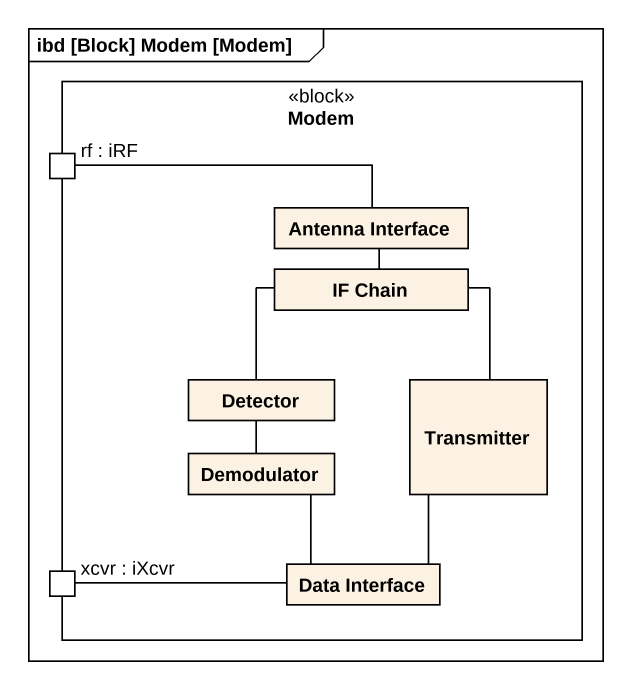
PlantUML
@startuml
mainframe ibd [Block] Modem [Modem]
rectangle Modem <<block>> {
  port "rf : iRF" as rf_iRF
  rectangle "Antenna Interface" as Antenna_Interface
  rectangle "IF Chain" as IF_Chain
  rectangle Detector
  rectangle Transmitter
  rectangle Demodulator
  port "xcvr : iXcvr" as xcvr_iXcvr
  rectangle "Data Interface" as Data_Interface
}
Antenna_Interface -left- rf_iRF
Antenna_Interface -- IF_Chain
IF_Chain -- Detector
IF_Chain -- Transmitter
Detector -- Demodulator
Data_Interface -up- Transmitter
Data_Interface -up- Demodulator
Data_Interface -left- xcvr_iXcvr
@enduml
